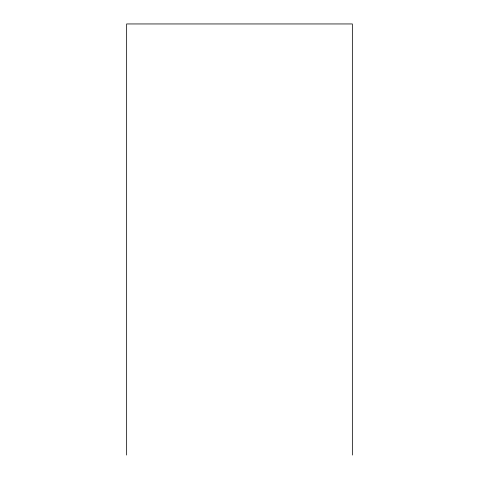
<?xml version="1.0" encoding="UTF-8"?>
<svg xmlns="http://www.w3.org/2000/svg" width="479" height="479" viewBox="0 0 479 479"><rect width="100%" height="100%" fill="white"/><g stroke="black" fill="none" stroke-linecap="round" stroke-linejoin="round"><path stroke-width="0.72" d="M352.352 455.05L352.352 23.95L126.648 23.95L126.648 455.05"/></g></svg>
